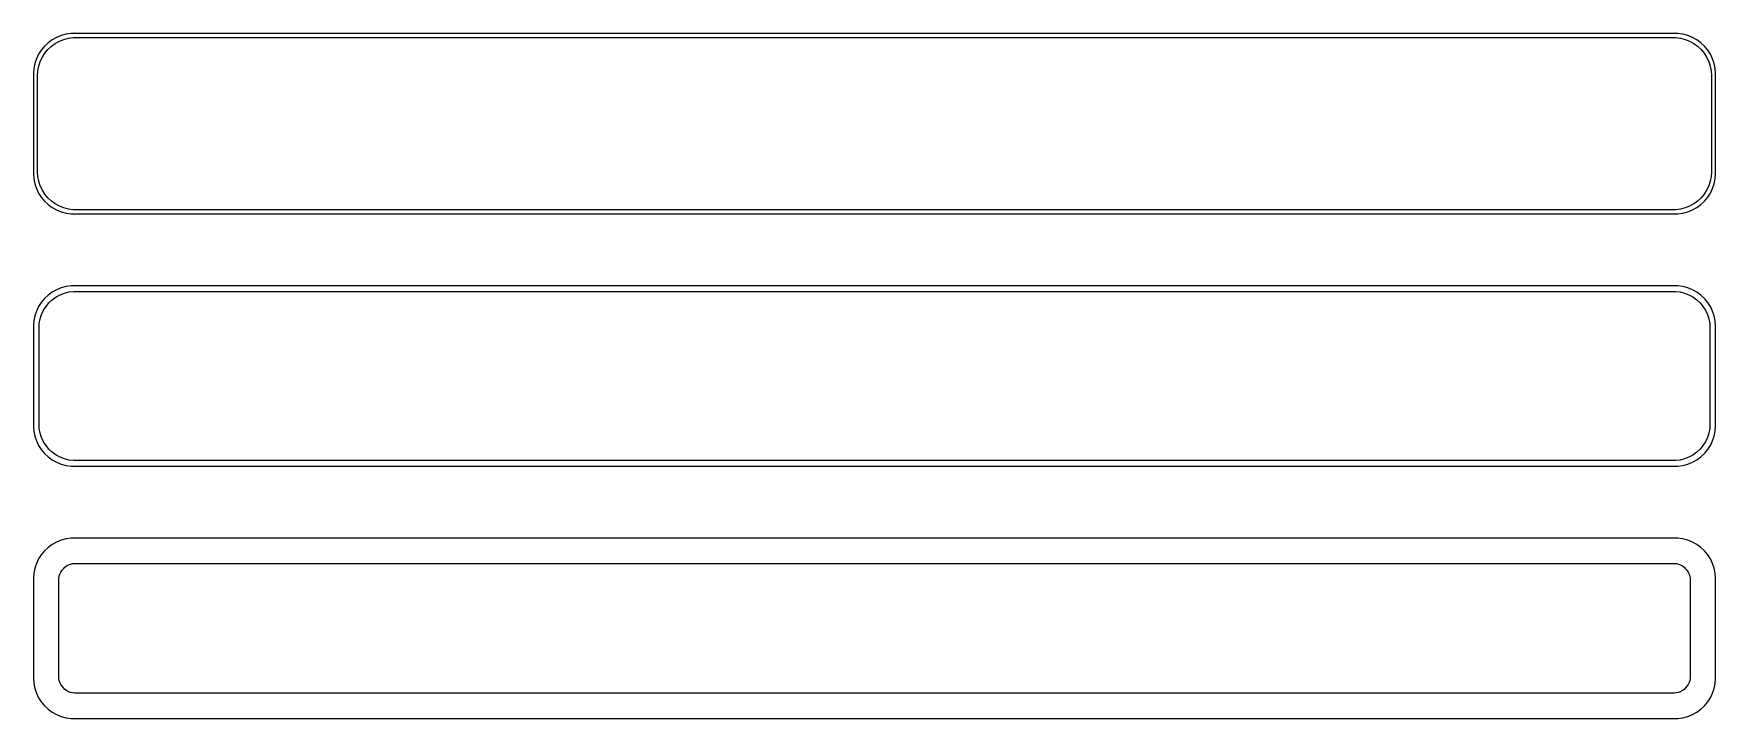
# Model space of a CAD drawing. Header units: metres. Extents: x -105 to 105, y 83 to 169.
import ezdxf

# ---------------------------------------------------------------- set-up
doc = ezdxf.new("R2010")
doc.units = ezdxf.units.M

msp = doc.modelspace()

# ---------------------------------------------------------------- linework, layer by layer
for p, q in [((-102.129, 168.274), (-102.679, 167.972)), ((-101.545, 168.505), (-102.129, 168.274)), ((-101.772, 167.798), (-101.218, 168.018)), ((-100.937, 168.661), (-101.545, 168.505)), ((-101.218, 168.018), (-100.64, 168.166)), ((-100.314, 168.74), (-100.937, 168.661)), ((-100.64, 168.166), (-100.048, 168.241)), ((100.314, 168.74), (-100.314, 168.74)), ((-100.048, 168.241), (100.048, 168.241)), ((100.048, 168.241), (100.64, 168.166)), ((100.937, 168.661), (100.314, 168.74)), ((100.64, 168.166), (101.218, 168.018)), ((101.545, 168.505), (100.937, 168.661)), ((101.218, 168.018), (101.772, 167.798)), ((102.129, 168.274), (101.545, 168.505)), ((102.679, 167.972), (102.129, 168.274)), ((-104.382, 166.159), (-104.649, 165.591)), ((-104.045, 166.689), (-104.382, 166.159)), ((-103.645, 167.173), (-104.045, 166.689)), ((-103.912, 165.788), (-103.593, 166.292)), ((-103.187, 167.603), (-103.645, 167.173)), ((-103.593, 166.292), (-103.213, 166.752)), ((-103.213, 166.752), (-102.778, 167.16)), ((-102.679, 167.972), (-103.187, 167.603)), ((-102.778, 167.16), (-102.295, 167.511)), ((-102.295, 167.511), (-101.772, 167.798)), ((101.772, 167.798), (102.295, 167.511)), ((102.295, 167.511), (102.778, 167.16)), ((103.187, 167.603), (102.679, 167.972)), ((102.778, 167.16), (103.213, 166.752)), ((103.645, 167.173), (103.187, 167.603)), ((103.213, 166.752), (103.593, 166.292)), ((103.593, 166.292), (103.912, 165.788)), ((104.045, 166.689), (103.645, 167.173)), ((104.382, 166.159), (104.045, 166.689)), ((104.649, 165.591), (104.382, 166.159)), ((-104.961, 164.377), (-105, 163.75)), ((-104.843, 164.993), (-104.961, 164.377)), ((-104.649, 165.591), (-104.843, 164.993)), ((-104.5, 163.5), (-104.463, 164.095)), ((-104.463, 164.095), (-104.351, 164.681)), ((-104.351, 164.681), (-104.166, 165.249)), ((-104.166, 165.249), (-103.912, 165.788)), ((103.912, 165.788), (104.166, 165.249)), ((104.166, 165.249), (104.351, 164.681)), ((104.351, 164.681), (104.463, 164.095)), ((104.463, 164.095), (104.5, 163.5)), ((104.843, 164.993), (104.649, 165.591)), ((104.961, 164.377), (104.843, 164.993)), ((105, 163.75), (104.961, 164.377)), ((-105, 163.75), (-105, 151.25)), ((-104.5, 151.5), (-104.5, 163.5)), ((104.5, 163.5), (104.5, 151.5)), ((105, 151.25), (105, 163.75)), ((-105, 151.25), (-104.961, 150.623)), ((-104.463, 150.905), (-104.5, 151.5)), ((104.5, 151.5), (104.463, 150.905)), ((104.961, 150.623), (105, 151.25)), ((-104.961, 150.623), (-104.843, 150.007)), ((-104.843, 150.007), (-104.649, 149.409)), ((-104.649, 149.409), (-104.382, 148.841)), ((-104.351, 150.319), (-104.463, 150.905)), ((-104.166, 149.751), (-104.351, 150.319)), ((-103.912, 149.212), (-104.166, 149.751)), ((-103.593, 148.708), (-103.912, 149.212)), ((103.912, 149.212), (103.593, 148.708)), ((104.166, 149.751), (103.912, 149.212)), ((104.351, 150.319), (104.166, 149.751)), ((104.463, 150.905), (104.351, 150.319)), ((104.382, 148.841), (104.649, 149.409)), ((104.649, 149.409), (104.843, 150.007)), ((104.843, 150.007), (104.961, 150.623)), ((-104.382, 148.841), (-104.045, 148.311)), ((-104.045, 148.311), (-103.645, 147.827)), ((-103.645, 147.827), (-103.187, 147.397)), ((-103.213, 148.248), (-103.593, 148.708)), ((-102.778, 147.84), (-103.213, 148.248)), ((-103.187, 147.397), (-102.679, 147.028)), ((-102.295, 147.489), (-102.778, 147.84)), ((-102.679, 147.028), (-102.129, 146.726)), ((-101.772, 147.202), (-102.295, 147.489)), ((-101.218, 146.982), (-101.772, 147.202)), ((101.772, 147.202), (101.218, 146.982)), ((102.295, 147.489), (101.772, 147.202)), ((102.129, 146.726), (102.679, 147.028)), ((102.778, 147.84), (102.295, 147.489)), ((102.679, 147.028), (103.187, 147.397)), ((103.213, 148.248), (102.778, 147.84)), ((103.187, 147.397), (103.645, 147.827)), ((103.593, 148.708), (103.213, 148.248)), ((103.645, 147.827), (104.045, 148.311)), ((104.045, 148.311), (104.382, 148.841)), ((-102.129, 146.726), (-101.545, 146.495)), ((-101.545, 146.495), (-100.937, 146.339)), ((-100.64, 146.834), (-101.218, 146.982)), ((-100.937, 146.339), (-100.314, 146.26)), ((-100.048, 146.759), (-100.64, 146.834)), ((-100.314, 146.26), (100.314, 146.26)), ((100.048, 146.759), (-100.048, 146.759)), ((100.64, 146.834), (100.048, 146.759)), ((100.314, 146.26), (100.937, 146.339)), ((101.218, 146.982), (100.64, 146.834)), ((100.937, 146.339), (101.545, 146.495)), ((101.545, 146.495), (102.129, 146.726)), ((-102.129, 136.774), (-102.679, 136.472)), ((-101.545, 137.005), (-102.129, 136.774)), ((-100.937, 137.161), (-101.545, 137.005)), ((-100.314, 137.24), (-100.937, 137.161)), ((-100.608, 136.497), (-100.037, 136.569)), ((100.314, 137.24), (-100.314, 137.24)), ((-100.037, 136.569), (100.037, 136.569)), ((100.037, 136.569), (100.608, 136.497)), ((100.937, 137.161), (100.314, 137.24)), ((101.545, 137.005), (100.937, 137.161)), ((102.129, 136.774), (101.545, 137.005)), ((102.679, 136.472), (102.129, 136.774)), ((-104.382, 134.659), (-104.649, 134.091)), ((-104.045, 135.189), (-104.382, 134.659)), ((-103.645, 135.673), (-104.045, 135.189)), ((-103.762, 134.206), (-103.454, 134.691)), ((-103.187, 136.103), (-103.645, 135.673)), ((-103.454, 134.691), (-103.088, 135.134)), ((-102.679, 136.472), (-103.187, 136.103)), ((-103.088, 135.134), (-102.668, 135.528)), ((-102.668, 135.528), (-102.203, 135.866)), ((-102.203, 135.866), (-101.699, 136.143)), ((-101.699, 136.143), (-101.165, 136.354)), ((-101.165, 136.354), (-100.608, 136.497)), ((100.608, 136.497), (101.165, 136.354)), ((101.165, 136.354), (101.699, 136.143)), ((101.699, 136.143), (102.203, 135.866)), ((102.203, 135.866), (102.668, 135.528)), ((102.668, 135.528), (103.088, 135.134)), ((103.187, 136.103), (102.679, 136.472)), ((103.088, 135.134), (103.454, 134.691)), ((103.645, 135.673), (103.187, 136.103)), ((103.454, 134.691), (103.762, 134.206)), ((104.045, 135.189), (103.645, 135.673)), ((104.382, 134.659), (104.045, 135.189)), ((104.649, 134.091), (104.382, 134.659)), ((-104.961, 132.877), (-105, 132.25)), ((-104.843, 133.493), (-104.961, 132.877)), ((-104.649, 134.091), (-104.843, 133.493)), ((-104.328, 132), (-104.292, 132.574)), ((-104.292, 132.574), (-104.185, 133.139)), ((-104.185, 133.139), (-104.007, 133.685)), ((-104.007, 133.685), (-103.762, 134.206)), ((103.762, 134.206), (104.007, 133.685)), ((104.007, 133.685), (104.185, 133.139)), ((104.185, 133.139), (104.292, 132.574)), ((104.292, 132.574), (104.328, 132)), ((104.843, 133.493), (104.649, 134.091)), ((104.961, 132.877), (104.843, 133.493)), ((105, 132.25), (104.961, 132.877)), ((-105, 132.25), (-105, 119.75)), ((-104.328, 120), (-104.328, 132)), ((104.328, 132), (104.328, 120)), ((105, 119.75), (105, 132.25)), ((-105, 119.75), (-104.961, 119.123)), ((-104.292, 119.426), (-104.328, 120)), ((104.328, 120), (104.292, 119.426)), ((104.961, 119.123), (105, 119.75)), ((-104.961, 119.123), (-104.843, 118.507)), ((-104.843, 118.507), (-104.649, 117.909)), ((-104.649, 117.909), (-104.382, 117.341)), ((-104.185, 118.861), (-104.292, 119.426)), ((-104.007, 118.315), (-104.185, 118.861)), ((-103.762, 117.794), (-104.007, 118.315)), ((-103.454, 117.309), (-103.762, 117.794)), ((103.762, 117.794), (103.454, 117.309)), ((104.007, 118.315), (103.762, 117.794)), ((104.185, 118.861), (104.007, 118.315)), ((104.292, 119.426), (104.185, 118.861)), ((104.382, 117.341), (104.649, 117.909)), ((104.649, 117.909), (104.843, 118.507)), ((104.843, 118.507), (104.961, 119.123)), ((-104.382, 117.341), (-104.045, 116.811)), ((-104.045, 116.811), (-103.645, 116.327)), ((-103.645, 116.327), (-103.187, 115.897)), ((-103.088, 116.866), (-103.454, 117.309)), ((-103.187, 115.897), (-102.679, 115.528)), ((-102.668, 116.472), (-103.088, 116.866)), ((-102.679, 115.528), (-102.129, 115.226)), ((-102.203, 116.134), (-102.668, 116.472)), ((-101.699, 115.857), (-102.203, 116.134)), ((-101.165, 115.646), (-101.699, 115.857)), ((-100.608, 115.503), (-101.165, 115.646)), ((-100.037, 115.431), (-100.608, 115.503)), ((100.608, 115.503), (100.037, 115.431)), ((101.165, 115.646), (100.608, 115.503)), ((101.699, 115.857), (101.165, 115.646)), ((102.203, 116.134), (101.699, 115.857)), ((102.129, 115.226), (102.679, 115.528)), ((102.668, 116.472), (102.203, 116.134)), ((103.088, 116.866), (102.668, 116.472)), ((102.679, 115.528), (103.187, 115.897)), ((103.454, 117.309), (103.088, 116.866)), ((103.187, 115.897), (103.645, 116.327)), ((103.645, 116.327), (104.045, 116.811)), ((104.045, 116.811), (104.382, 117.341)), ((-102.129, 115.226), (-101.545, 114.995)), ((-101.545, 114.995), (-100.937, 114.839)), ((-100.937, 114.839), (-100.314, 114.76)), ((-100.314, 114.76), (100.314, 114.76)), ((100.037, 115.431), (-100.037, 115.431)), ((100.314, 114.76), (100.937, 114.839)), ((100.937, 114.839), (101.545, 114.995)), ((101.545, 114.995), (102.129, 115.226)), ((-102.129, 105.274), (-102.679, 104.972)), ((-101.545, 105.505), (-102.129, 105.274)), ((-100.937, 105.661), (-101.545, 105.505)), ((-100.314, 105.74), (-100.937, 105.661)), ((100.314, 105.74), (-100.314, 105.74)), ((100.937, 105.661), (100.314, 105.74)), ((101.545, 105.505), (100.937, 105.661)), ((102.129, 105.274), (101.545, 105.505)), ((102.679, 104.972), (102.129, 105.274)), ((-104.382, 103.159), (-104.649, 102.591)), ((-104.045, 103.689), (-104.382, 103.159)), ((-103.645, 104.173), (-104.045, 103.689)), ((-103.187, 104.603), (-103.645, 104.173)), ((-102.679, 104.972), (-103.187, 104.603)), ((103.187, 104.603), (102.679, 104.972)), ((103.645, 104.173), (103.187, 104.603)), ((104.045, 103.689), (103.645, 104.173)), ((104.382, 103.159), (104.045, 103.689)), ((104.649, 102.591), (104.382, 103.159)), ((-104.961, 101.377), (-105, 100.75)), ((-104.843, 101.993), (-104.961, 101.377)), ((-104.649, 102.591), (-104.843, 101.993)), ((-101.843, 100.764), (-101.793, 101.025)), ((-101.793, 101.025), (-101.711, 101.277)), ((-101.711, 101.277), (-101.599, 101.516)), ((-101.599, 101.516), (-101.457, 101.74)), ((-101.457, 101.74), (-101.288, 101.944)), ((-101.288, 101.944), (-101.095, 102.125)), ((-101.095, 102.125), (-100.88, 102.281)), ((-100.88, 102.281), (-100.648, 102.409)), ((-100.648, 102.409), (-100.402, 102.506)), ((-100.402, 102.506), (-100.145, 102.572)), ((-100.145, 102.572), (-99.8825, 102.605)), ((-99.8825, 102.605), (99.8825, 102.605)), ((99.8825, 102.605), (100.145, 102.572)), ((100.145, 102.572), (100.402, 102.506)), ((100.402, 102.506), (100.648, 102.409)), ((100.648, 102.409), (100.88, 102.281)), ((100.88, 102.281), (101.095, 102.125)), ((101.095, 102.125), (101.288, 101.944)), ((101.288, 101.944), (101.457, 101.74)), ((101.457, 101.74), (101.599, 101.516)), ((101.599, 101.516), (101.711, 101.277)), ((101.711, 101.277), (101.793, 101.025)), ((101.793, 101.025), (101.843, 100.764)), ((104.843, 101.993), (104.649, 102.591)), ((104.961, 101.377), (104.843, 101.993)), ((105, 100.75), (104.961, 101.377)), ((-105, 100.75), (-105, 88.25)), ((-101.86, 100.5), (-101.843, 100.764)), ((-101.86, 88.5), (-101.86, 100.5)), ((101.843, 100.764), (101.86, 100.5)), ((101.86, 100.5), (101.86, 88.5)), ((105, 88.25), (105, 100.75)), ((-105, 88.25), (-104.961, 87.6233)), ((-101.843, 88.2356), (-101.86, 88.5)), ((-101.793, 87.9754), (-101.843, 88.2356)), ((101.843, 88.2356), (101.793, 87.9754)), ((101.86, 88.5), (101.843, 88.2356)), ((104.961, 87.6233), (105, 88.25)), ((-104.961, 87.6233), (-104.843, 87.0066)), ((-104.843, 87.0066), (-104.649, 86.4094)), ((-104.649, 86.4094), (-104.382, 85.8412)), ((-101.711, 87.7234), (-101.793, 87.9754)), ((-101.599, 87.4837), (-101.711, 87.7234)), ((-101.457, 87.26), (-101.599, 87.4837)), ((-101.288, 87.0559), (-101.457, 87.26)), ((-101.095, 86.8745), (-101.288, 87.0559)), ((-100.88, 86.7188), (-101.095, 86.8745)), ((-100.648, 86.5912), (-100.88, 86.7188)), ((-100.402, 86.4936), (-100.648, 86.5912)), ((-100.145, 86.4277), (-100.402, 86.4936)), ((-99.8825, 86.3945), (-100.145, 86.4277)), ((99.8825, 86.3945), (-99.8825, 86.3945)), ((100.145, 86.4277), (99.8825, 86.3945)), ((100.402, 86.4936), (100.145, 86.4277)), ((100.648, 86.5912), (100.402, 86.4936)), ((100.88, 86.7188), (100.648, 86.5912)), ((101.095, 86.8745), (100.88, 86.7188)), ((101.288, 87.0559), (101.095, 86.8745)), ((101.457, 87.26), (101.288, 87.0559)), ((101.599, 87.4837), (101.457, 87.26)), ((101.711, 87.7234), (101.599, 87.4837)), ((101.793, 87.9754), (101.711, 87.7234)), ((104.382, 85.8412), (104.649, 86.4094)), ((104.649, 86.4094), (104.843, 87.0066)), ((104.843, 87.0066), (104.961, 87.6233)), ((-104.382, 85.8412), (-104.045, 85.3111)), ((-104.045, 85.3111), (-103.645, 84.8273)), ((-103.645, 84.8273), (-103.187, 84.3974)), ((-103.187, 84.3974), (-102.679, 84.0284)), ((-102.679, 84.0284), (-102.129, 83.7259)), ((102.129, 83.7259), (102.679, 84.0284)), ((102.679, 84.0284), (103.187, 84.3974)), ((103.187, 84.3974), (103.645, 84.8273)), ((103.645, 84.8273), (104.045, 85.3111)), ((104.045, 85.3111), (104.382, 85.8412)), ((-102.129, 83.7259), (-101.545, 83.4947)), ((-101.545, 83.4947), (-100.937, 83.3386)), ((-100.937, 83.3386), (-100.314, 83.2599)), ((-100.314, 83.2599), (100.314, 83.2599)), ((100.314, 83.2599), (100.937, 83.3386)), ((100.937, 83.3386), (101.545, 83.4947)), ((101.545, 83.4947), (102.129, 83.7259))]:
    msp.add_line(p, q)

doc.saveas('drawing.dxf')
